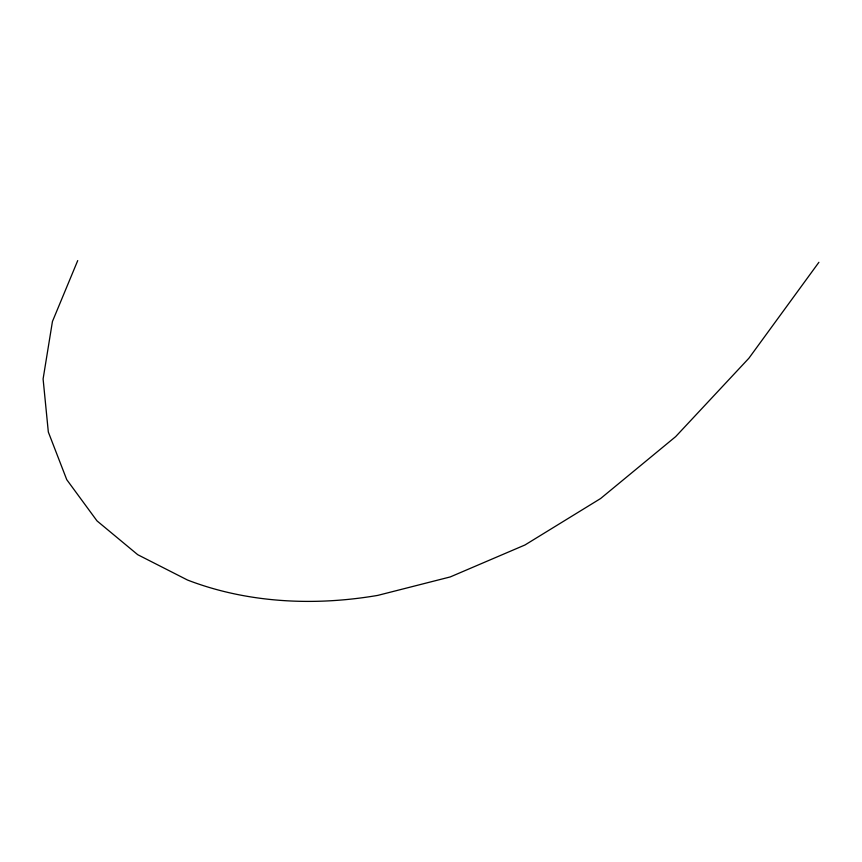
<?xml version="1.0" encoding="UTF-8"?>
<svg xmlns="http://www.w3.org/2000/svg" width="862" height="862" viewBox="0 0 862 862"><rect width="100%" height="100%" fill="white"/><g stroke="black" fill="none" stroke-linecap="round" stroke-linejoin="round"><path stroke-width="1.29" d="M77.72 260.593L52.442 321.483L43.1 378.957L48.326 432.024L66.751 479.671L97.007 520.896L137.715 554.686L187.528 580.04A373.58 285.753 -29.1 0 0 377.793 595.383L450.266 576.926L524.98 544.978L600.577 498.548L675.668 436.625L748.906 358.215L818.9 262.296"/></g></svg>
